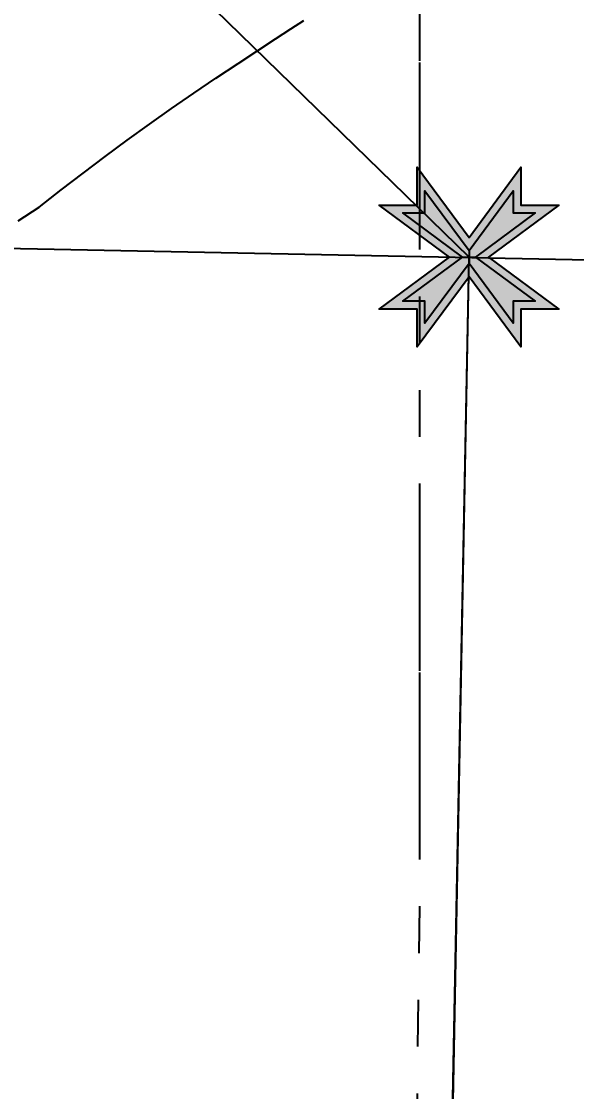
# Model space of a CAD drawing. Extents: x 412674 to 416801, y 6212064 to 6215747.
# Drawn here: x 416274.8 to 416310.4, y 6214423.7 to 6214492.3 of the extents above; entities that cross this region are included whole.
import ezdxf

# ---------------------------------------------------------------- set-up
doc = ezdxf.new("R2010")
doc.units = 0
doc.header["$LTSCALE"] = 5
doc.header["$PDMODE"] = 3
doc.header["$PDSIZE"] = 5
doc.linetypes.add('POWERLINE5', pattern=[7.8, 2.4, -0.6, 0.6, -0.6, 0.6, -0.6, 2.4])
doc.layers.get('Defpoints').update_dxf_attribs({"color": 9})
for name, color, linetype in [('AS-POWER-EXISTING', 72, 'POWERLINE5'), ('C-RW', 13, 'Continuous'), ('Contour_Line_Major', 7, 'Continuous'), ('L-MON', 1, 'Continuous'), ('L-TITLEDB', 4, 'Continuous'), ('P-PROPOSED', 10, 'Continuous')]:
    doc.layers.add(name, color=color, linetype=linetype)
doc.layers.add('C-RW-T', color=13, linetype='Continuous', lineweight=9)
doc.styles.add('80CG', font='ARIALN.TTF', dxfattribs={"height": 10})
doc.dimstyles.new('Compass 5 000', dxfattribs={"dimscale": 5, "dimtxt": 9, "dimasz": 2, "dimexe": 0.2, "dimexo": 0.0625, "dimgap": 0.5, "dimtad": 0, "dimtih": 1, "dimtoh": 1, "dimzin": 0, "dimdsep": 46, "dimtxsty": '80CG', "dimcen": 0.1, "dimse1": 1, "dimse2": 1, "dimclrd": 256, "dimclrt": 256, "dimaunit": 1, "dimadec": 4, "dimazin": 0, "dimtfac": 0.06, "dimtofl": 0, "dimtmove": 0, "dimatfit": 1, "dimfxl": 0.2, "dimtolj": 1, "dimtzin": 0, "dimlwd": -1, "dimarcsym": 0})

# ---------------------------------------------------------------- blocks, each defined once
blk = doc.blocks.new('TEMP')
h = blk.add_hatch(color=255)
h.dxf.hatch_style = 1
h.paths.add_polyline_path([(0, 0.251), (-0.666, 1.152), (-0.666, 0.666), (-1.152, 0.666), (-0.251, 0), (-1.152, -0.666), (-0.666, -0.666), (-0.666, -1.152), (0, -0.251), (0.666, -1.152), (0.666, -0.666), (1.152, -0.666), (0.251, 0), (1.152, 0.666), (0.666, 0.666), (0.666, 1.152)])
h.paths.add_polyline_path([(0.566, 0.849), (0.566, 0.566), (0.849, 0.566), (0.083, 0), (0.849, -0.566), (0.566, -0.566), (0.566, -0.849), (0, -0.083), (-0.566, -0.849), (-0.566, -0.566), (-0.849, -0.566), (-0.083, 0), (-0.849, 0.566), (-0.566, 0.566), (-0.566, 0.849), (0, 0.083)], flags=16)
h = blk.add_hatch(color=1)
h.dxf.hatch_style = 1
h.paths.add_polyline_path([(0, 0.083), (-0.566, 0.849), (-0.566, 0.566), (-0.849, 0.566), (-0.083, 0), (-0.849, -0.566), (-0.566, -0.566), (-0.566, -0.849), (0, -0.083), (0.566, -0.849), (0.566, -0.566), (0.849, -0.566), (0.083, 0), (0.849, 0.566), (0.566, 0.566), (0.566, 0.849)])
at = {"color": 1}
for p, q in [((-0.083, 0), (0.083, 0)), ((0, 0.083), (0, -0.083))]:
    blk.add_line(p, q, dxfattribs=at)
at = {"color": 255, "flags": 128}
blk.add_lwpolyline([(-0.251, 0), (-1.152, 0.666), (-0.666, 0.666), (-0.666, 1.152), (0, 0.251), (0.666, 1.152), (0.666, 0.666), (1.152, 0.666), (0.251, 0), (1.152, -0.666), (0.666, -0.666), (0.666, -1.152), (0, -0.251), (-0.666, -1.152), (-0.666, -0.666), (-1.152, -0.666)], close=True, dxfattribs=at)
at = {"color": 1, "flags": 128}
blk.add_lwpolyline([(-0.083, 0), (-0.849, 0.566), (-0.566, 0.566), (-0.566, 0.849), (0, 0.083), (0.566, 0.849), (0.566, 0.566), (0.849, 0.566), (0.083, 0), (0.849, -0.566), (0.566, -0.566), (0.566, -0.849), (0, -0.083), (-0.566, -0.849), (-0.566, -0.566), (-0.849, -0.566)], close=True, dxfattribs=at)
blk = doc.blocks.new('*D456')
at = {"layer": 'C-RW-T', "transparency": 16777216}
for p, q in [((416205.356, 6214565.328), (416206.996, 6214648.05)), ((416206.996, 6214648.05), (416216.996, 6214648.05)), ((416203.45, 6214469.187), (416203.252, 6214459.189))]:
    blk.add_line(p, q, dxfattribs=at)
for points in [[(416203.69, 6214565.361), (416207.022, 6214565.295), (416205.158, 6214555.33)], [(416201.784, 6214469.22), (416205.116, 6214469.154), (416203.648, 6214479.185)]]:
    blk.add_solid(points, dxfattribs=at)
at = {"layer": 'Defpoints', "color": 0, "transparency": 16777216}
for p in [(416157.118, 6214556.282), (416205.158, 6214555.33), (416155.609, 6214480.138)]:
    blk.add_point(p, dxfattribs=at)
at = {"layer": 'C-RW-T', "transparency": 16777216, "insert": (416258.65, 6214648.05), "char_height": 10, "attachment_point": 5, "style": '80CG'}
blk.add_mtext('\\A1;ATCO\\P7.62 Utility R/W\\PPlan 192 0098', dxfattribs=at)

msp = doc.modelspace()

# ---------------------------------------------------------------- linework, layer by layer
at = {"layer": 'AS-POWER-EXISTING', "flags": 128}
msp.add_lwpolyline([(416229.088, 6214071.543), (416228.438, 6214095.953), (416256.708, 6214162.283), (416276.298, 6214209.613), (416294.928, 6214293.293), (416299.558, 6214376.093), (416300.318, 6214435.943), (416300.308, 6214494.003), (416308.398, 6214517.803), (416305.608, 6214562.073), (416304.558, 6214594.313)], dxfattribs=at)
at = {"layer": 'C-RW', "flags": 128}
msp.add_lwpolyline([(416201.848, 6214479.207), (416784.715, 6214467.576)], dxfattribs=at)
at = {"layer": 'Contour_Line_Major', "flags": 128}
msp.add_lwpolyline([(416274.575, 6214479.531), (416275.907, 6214480.404), (416277.32, 6214481.51), (416278.734, 6214482.595), (416280.15, 6214483.66), (416281.566, 6214484.705), (416282.984, 6214485.728), (416284.402, 6214486.731), (416285.822, 6214487.713), (416287.243, 6214488.675), (416288.665, 6214489.616), (416289.941, 6214490.457), (416291.071, 6214491.199), (416292.055, 6214491.842), (416292.892, 6214492.385)], dxfattribs=at)
at = {"layer": 'L-TITLEDB', "flags": 128}
msp.add_lwpolyline([(416109.449, 6214513.542), (416106.994, 6214389.732), (416301.753, 6214385.871), (416303.473, 6214477.206), (416269.264, 6214510.511)], close=True, dxfattribs=at)
at = {"layer": 'P-PROPOSED', "flags": 128}
msp.add_lwpolyline([(416009.987, 6214559.199), (416001.699, 6214138.504), (416296.684, 6214132.656), (416301.704, 6214385.872), (416303.473, 6214477.206), (416269.264, 6214510.511), (416269.264, 6214510.511), (416109.449, 6214513.542), (416110.314, 6214557.21)], close=True, dxfattribs=at)

# ---------------------------------------------------------------- block references
at = {"layer": 'L-MON', "xscale": 4.997961349999995, "yscale": 4.997961349999995, "zscale": 4.997961349999995}
msp.add_blockref('TEMP', (416303.473, 6214477.206), dxfattribs=at)

# ---------------------------------------------------------------- dimensions: what is measured, and where the dimension line sits
at = {"layer": 'C-RW-T'}
dim = msp.add_linear_dim(base=(416205.158, 6214555.33), p1=(416155.609, 6214480.138), p2=(416157.118, 6214556.282), angle=88.86429, text='ATCO\\P7.62 Utility R/W\\PPlan 192 0098', dimstyle='Compass 5 000', dxfattribs=at)
dim.commit()
dim.dimension.update_dxf_attribs({"geometry": '*D456', "text_midpoint": (416258.65, 6214648.05), "dimtype": 161})

doc.saveas('drawing.dxf')
